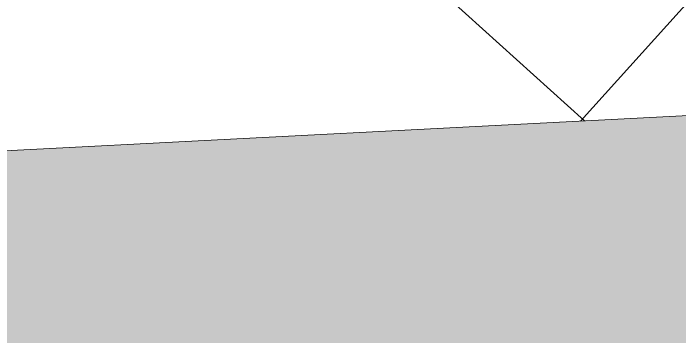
# Model space of a CAD drawing. Header units: millimetres. Extents: x 632 to 645312, y -3890 to 22200.
# Drawn here: x 582415.4 to 582707.9, y 10168.9 to 10310.9 of the extents above; entities that cross this region are included whole.
import ezdxf

# ---------------------------------------------------------------- set-up
doc = ezdxf.new("R2010")
doc.units = ezdxf.units.MM
doc.layers.add('A-270-M_ROOF', color=132, linetype='Continuous', lineweight=13)

# ---------------------------------------------------------------- blocks, each defined once
blk = doc.blocks.new('25021-APA-ZZ-ZZ-M3-AR-000001_V3_rvt-8-S6_501-SECTION C1')
at = {"layer": 'A-270-M_ROOF', "lineweight": 5}
h = blk.add_hatch(dxfattribs=at)
h.set_pattern_fill('FP_46', angle=224.9999999999898, style=0, pattern_type=2)
h.set_pattern_definition([(47.95499999998979, (4325937.892813117, -7.729977369308472e-07), (-222.785718713239, 200.9142193510093), []), (137.9549999999898, (4325937.892813117, -7.729977369308472e-07), (-200.9142193510094, -222.7857187132389), [])])
h.paths.add_polyline_path([(4280622.808515377, 9615.282876526759), (4307676.79002305, 11011.58146808849), (4307676.79002305, 11131.74614960826), (4280622.808515377, 9735.447558046579), (4280622.808515377, 9674.19266702961)])
h.paths.add_polyline_path([(4307826.79002305, 11019.32320431591), (4312657.297989716, 11268.63332779887), (4312657.297989716, 11388.79800931865), (4307826.79002305, 11139.48788583569), (4307826.79002305, 11062.20942830019)])
at = {"layer": 'A-270-M_ROOF', "lineweight": 5, "transparency": 33554432}
h = blk.add_hatch(color=254, dxfattribs=at)
h.paths.add_polyline_path([(4284252.330519595, 9552.265136616084), (4307676.79002305, 10761.23838158905), (4307676.79002305, 11011.58146808849), (4280622.808515377, 9615.282876526759), (4280622.808515377, 9572.551693579742), (4280777.679784352, 9588.84351847432), (4280862.297354668, 9587.963566168313), (4280862.730746254, 9582.140685687405), (4284241.813913343, 9756.30506423102), (4284251.239756091, 9573.42779126153)])
h.paths.add_polyline_path([(4307826.79002305, 10768.98011781646), (4312657.297989716, 11018.29024129942), (4312657.297989716, 11268.63332779885), (4307826.79002305, 11019.32320431591), (4307826.79002305, 10830.87330142175)])
at = {"layer": 'A-270-M_ROOF', "color": 53, "lineweight": 5}
blk.add_line((4280622.808515378, 9615.282876526777), (4312682.301542698, 11269.92380054511), dxfattribs=at)

msp = doc.modelspace()

# ---------------------------------------------------------------- block references
at = {"color": 10, "lineweight": 5}
msp.add_blockref('25021-APA-ZZ-ZZ-M3-AR-000001_V3_rvt-8-S6_501-SECTION C1', (-3710519.761280917, 0), dxfattribs=at)

doc.saveas('drawing.dxf')
